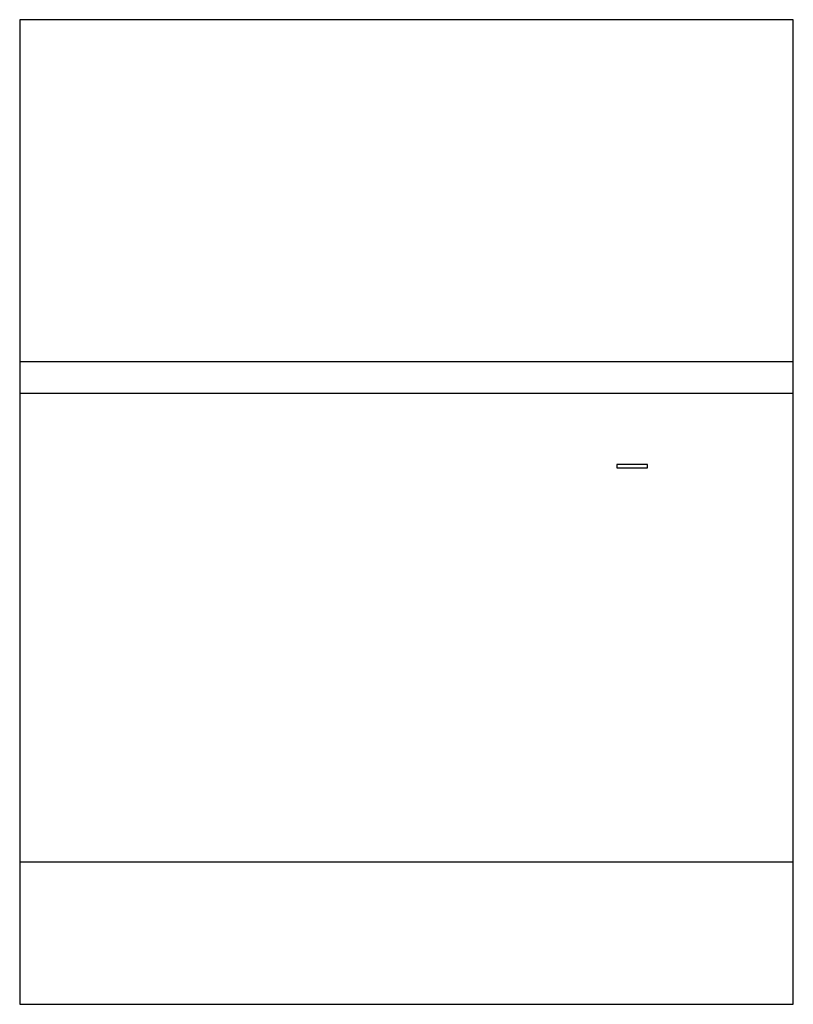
# Model space of a CAD drawing. Header units: metres. Extents: x -3.08 to 3.07, y -3.91 to 3.91.
import ezdxf

# ---------------------------------------------------------------- set-up
doc = ezdxf.new("R2010")
doc.units = ezdxf.units.M

msp = doc.modelspace()

# ---------------------------------------------------------------- linework, layer by layer
at = {"layer": 'ambrologo'}
for points in [[(3.066906, 1.196459), (3.066906, 3.909722), (-3.080795, 3.909722), (-3.080795, 1.196459)], [(3.066906, 0.943726), (3.066906, 3.909722), (-3.080795, 3.909722), (-3.080795, 0.943726)], [(3.066906, -2.777251), (3.066906, 3.909722), (-3.080795, 3.909722), (-3.080795, -2.777251)], [(3.066906, -3.909722), (3.066906, 3.909722), (-3.080795, 3.909722), (-3.080795, -3.909722)], [(1.907471, 0.350527), (1.907471, 0.37749), (1.664799, 0.37749), (1.664799, 0.350527)]]:
    msp.add_3dface(points, dxfattribs=at)

doc.saveas('drawing.dxf')
